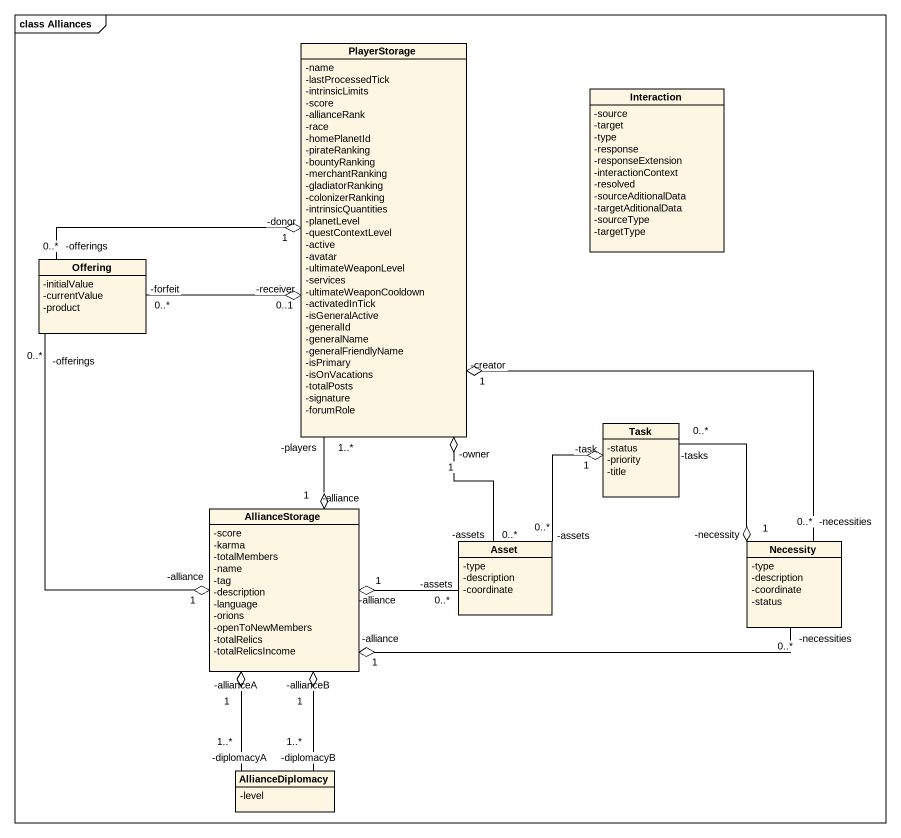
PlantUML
@startuml
mainframe class Alliances
hide circle
hide empty members
skinparam classAttributeIconSize 0
class PlayerStorage {
  -name
  -lastProcessedTick
  -intrinsicLimits
  -score
  -allianceRank
  -race
  -homePlanetId
  -pirateRanking
  -bountyRanking
  -merchantRanking
  -gladiatorRanking
  -colonizerRanking
  -intrinsicQuantities
  -planetLevel
  -questContextLevel
  -active
  -avatar
  -ultimateWeaponLevel
  -services
  -ultimateWeaponCooldown
  -activatedInTick
  -isGeneralActive
  -generalId
  -generalName
  -generalFriendlyName
  -isPrimary
  -isOnVacations
  -totalPosts
  -signature
  -forumRole
}
class Interaction {
  -source
  -target
  -type
  -response
  -responseExtension
  -interactionContext
  -resolved
  -sourceAditionalData
  -targetAditionalData
  -sourceType
  -targetType
}
class Offering {
  -initialValue
  -currentValue
  -product
}
class Task {
  -status
  -priority
  -title
}
class AllianceStorage {
  -score
  -karma
  -totalMembers
  -name
  -tag
  -description
  -language
  -orions
  -openToNewMembers
  -totalRelics
  -totalRelicsIncome
}
class Asset {
  -type
  -description
  -coordinate
}
class Necessity {
  -type
  -description
  -coordinate
  -status
}
class AllianceDiplomacy {
  -level
}
PlayerStorage "-donor\n1" o-left- "-offerings\n0..*" Offering
PlayerStorage "-receiver\n0..1" o-left- "-forfeit\n0..*" Offering
PlayerStorage "-owner\n1" o-- "-assets\n0..*" Asset
PlayerStorage "-creator\n1" o-- "-necessities\n0..*" Necessity
Task "-task\n1" o-- "-assets\n0..*" Asset
AllianceStorage "-alliance\n1" o-up- "-players\n1..*" PlayerStorage
AllianceStorage "-alliance\n1" o-up- "-offerings\n0..*" Offering
AllianceStorage "-alliance\n1" o-right- "-assets\n0..*" Asset
AllianceStorage "-alliance\n1" o-right- "-necessities\n0..*" Necessity
AllianceStorage "-allianceA\n1" o-- "-diplomacyA\n1..*" AllianceDiplomacy
AllianceStorage "-allianceB\n1" o-- "-diplomacyB\n1..*" AllianceDiplomacy
Necessity "-necessity\n1" o-up- "-tasks\n0..*" Task
@enduml
